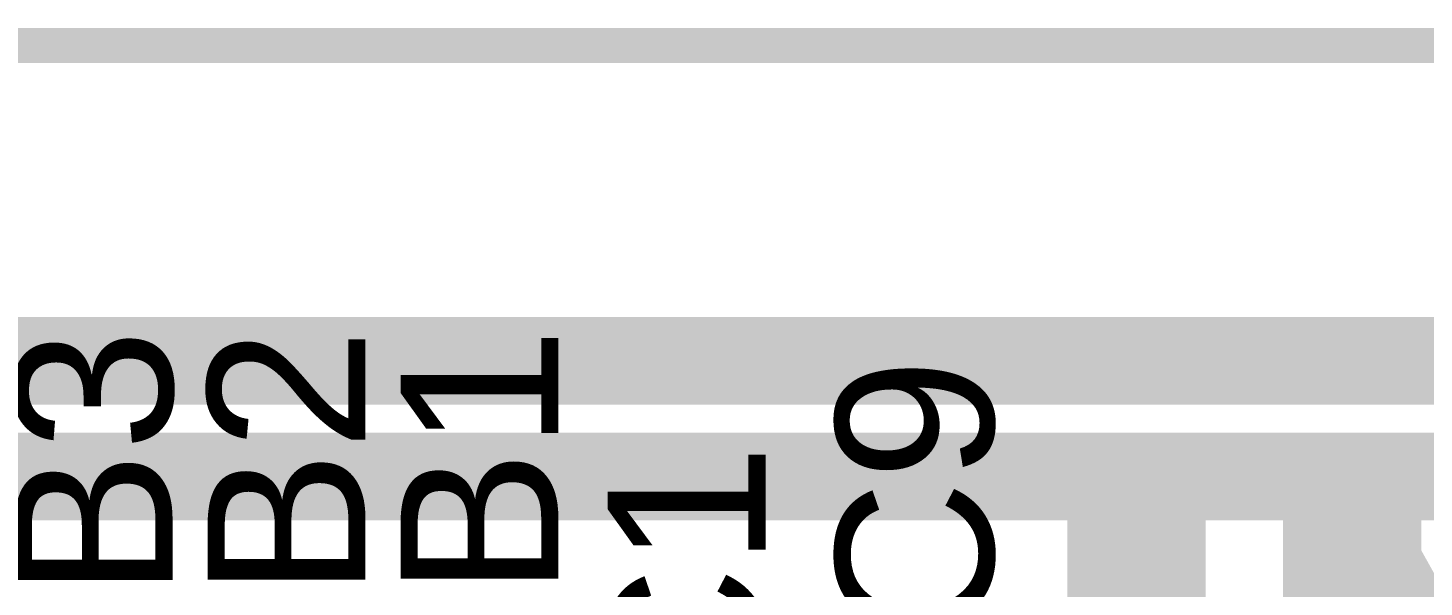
# Model space of a CAD drawing. Header units: millimetres. Extents: x -0.12 to 2.11, y 0 to 1.55.
# Drawn here: x 1.3792 to 1.7772, y 1.3695 to 1.529 of the extents above; entities that cross this region are included whole.
import ezdxf

# ---------------------------------------------------------------- set-up
doc = ezdxf.new("R2010")
doc.units = ezdxf.units.MM
doc.header["$MEASUREMENT"] = 0
for name, color, linetype in [('BottomLayer', 5, 'Continuous'), ('Mechanical1', 6, 'Continuous'), ('TopLayer', 1, 'Continuous'), ('TopOverlay', 2, 'Continuous'), ('TopPaste', 8, 'Continuous'), ('TopSolder', 216, 'Continuous')]:
    doc.layers.add(name, color=color, linetype=linetype)
doc.styles.add('Arial', font='arial.ttf', dxfattribs={"height": 0.2})

# ---------------------------------------------------------------- blocks, each defined once
blk = doc.blocks.new('R___0603_20')
at = {"layer": 'TopLayer'}
for points in [[(-0.015, 0.0175), (-0.015, -0.0175), (-0.045, -0.0175), (-0.045, 0.0175)], [(0.045, 0.0175), (0.045, -0.0175), (0.015, -0.0175), (0.015, 0.0175)]]:
    blk.add_hatch(color=1, dxfattribs=at).paths.add_polyline_path(points)
at = {"layer": 'TopPaste'}
for points in [[(-0.015, 0.0175), (-0.015, -0.0175), (-0.045, -0.0175), (-0.045, 0.0175)], [(0.045, 0.0175), (0.045, -0.0175), (0.015, -0.0175), (0.015, 0.0175)]]:
    blk.add_hatch(color=8, dxfattribs=at).paths.add_polyline_path(points)
at = {"layer": 'TopSolder'}
for points in [[(-0.011, 0.0215), (-0.011, -0.0215), (-0.049, -0.0215), (-0.049, 0.0215)], [(0.049, 0.0215), (0.049, -0.0215), (0.011, -0.0215), (0.011, 0.0215)]]:
    blk.add_hatch(color=216, dxfattribs=at).paths.add_polyline_path(points)
at = {"layer": 'TopOverlay', "const_width": 0.005}
for points in [[(-0.048, -0.021), (-0.048, 0.021)], [(-0.048, 0.021), (0.048, 0.021)], [(0.048, -0.021), (0.048, 0.021)], [(-0.048, -0.021), (0.048, -0.021)]]:
    blk.add_lwpolyline(points, dxfattribs=at)
at = {"layer": 'TopOverlay', "const_width": 0.0025}
for points in [[(-0.04925, 0.021, 1), (-0.04675, 0.021, 1)], [(-0.04925, 0.021, 1), (-0.04675, 0.021, 1)], [(0.04675, 0.021, 1), (0.04925, 0.021, 1)], [(0.04675, 0.021, 1), (0.04925, 0.021, 1)], [(-0.04925, -0.021, 1), (-0.04675, -0.021, 1)], [(-0.04925, -0.021, 1), (-0.04675, -0.021, 1)], [(0.04675, -0.021, 1), (0.04925, -0.021, 1)], [(0.04675, -0.021, 1), (0.04925, -0.021, 1)]]:
    blk.add_lwpolyline(points, format="xyb", close=True, dxfattribs=at)

msp = doc.modelspace()

# ---------------------------------------------------------------- linework, layer by layer
at = {"layer": 'BottomLayer', "const_width": 0.025}
for points in [[(0.191, 1.434), (1.845, 1.434)], [(0.20325, 1.401), (1.822, 1.401)]]:
    msp.add_lwpolyline(points, dxfattribs=at)
at = {"layer": 'Mechanical1', "const_width": 0.01}
msp.add_lwpolyline([(1.32141, 1.524), (2.103, 1.524)], dxfattribs=at)
at = {"layer": 'TopLayer'}
for points, const_width in [([(1.756, 1.347), (1.756, 1.381)], 0.022), ([(1.695, 1.3799), (1.697, 1.3819)], 0.008), ([(1.695, 1.345), (1.695, 1.3799)], 0.008)]:
    msp.add_lwpolyline(points, dxfattribs=dict(at, const_width=const_width))
for points, const_width in [([(1.7505, 1.381, 1), (1.7615, 1.381, 1)], 0.011), ([(1.695, 1.3819, 1), (1.699, 1.3819, 1)], 0.004), ([(1.693, 1.3799, 1), (1.697, 1.3799, 1)], 0.004), ([(1.693, 1.3799, 1), (1.697, 1.3799, 1)], 0.004)]:
    msp.add_lwpolyline(points, format="xyb", close=True, dxfattribs=dict(at, const_width=const_width))

# ---------------------------------------------------------------- block references
msp.add_blockref('R___0603_20', (1.726, 1.381))

# ---------------------------------------------------------------- texts
at = {"layer": 'TopOverlay', "style": 'Arial'}
for s, height, rotation, p in [('SB3', 0.045, 90, (1.4204, 1.3244)), ('SB2', 0.045, 90, (1.4754, 1.32455)), ('SB1', 0.045, 90, (1.5304, 1.32479)), ('C9', 0.045, 90, (1.65449, 1.35451)), ('C1', 0.045, 90, (1.58949, 1.33001)), ('*', 0.1, 180, (1.813, 1.43055))]:
    msp.add_text(s, height=height, rotation=rotation, dxfattribs=at).set_placement(p)

doc.saveas('drawing.dxf')
